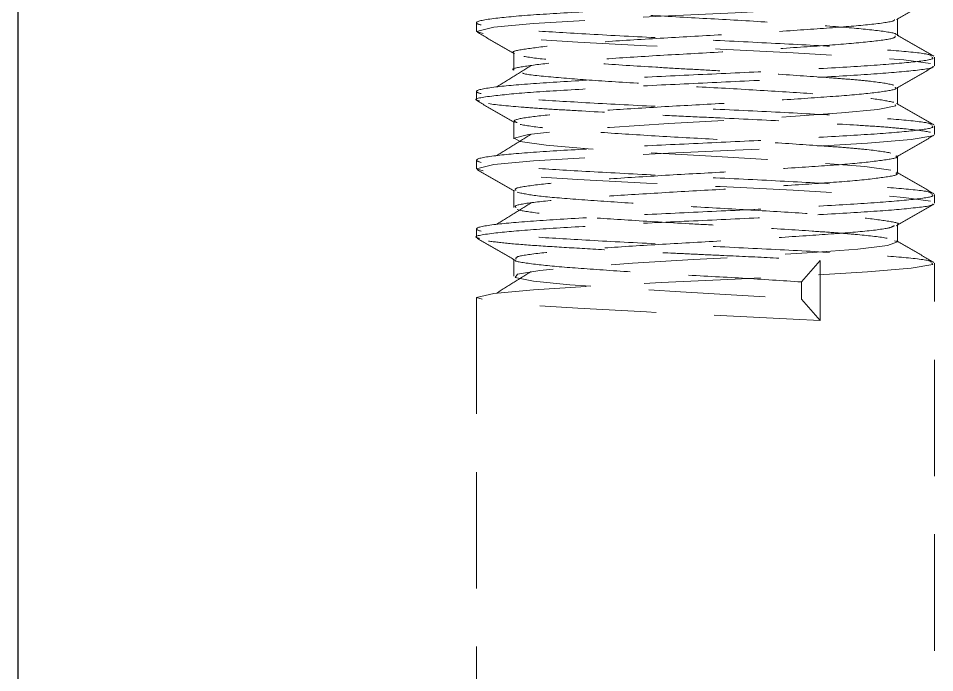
# Model space of a CAD drawing. Header units: millimetres. Extents: x 15 to 415, y 5 to 292.
# Drawn here: x 53.17 to 63.17, y 84.03 to 91.17 of the extents above; entities that cross this region are included whole.
import ezdxf

# ---------------------------------------------------------------- set-up
doc = ezdxf.new("R2010")
doc.units = ezdxf.units.MM
doc.linetypes.add('HIDDEN', pattern=[1.905, 1.27, -0.635])

msp = doc.modelspace()

# ---------------------------------------------------------------- linework, layer by layer
at = {"color": 7, "linetype": 'Continuous', "lineweight": 25}
msp.add_line((53.169, 69.028), (53.169, 99.028), dxfattribs=at)
at = {"color": 7, "linetype": 'HIDDEN', "lineweight": 18}
for p, q in [((58.169, 91.122), (58.169, 91.028)), ((62.763, 90.981), (62.763, 91.168)), ((58.575, 90.793), (58.575, 90.606)), ((58.575, 90.793), (58.575, 90.606)), ((63.169, 90.653), (63.169, 90.747)), ((62.763, 90.231), (62.763, 90.418)), ((58.169, 90.372), (58.169, 90.278)), ((58.575, 90.043), (58.575, 89.856)), ((58.575, 90.043), (58.575, 89.856)), ((63.169, 89.903), (63.169, 89.997)), ((58.169, 89.622), (58.169, 89.528)), ((62.763, 89.481), (62.763, 89.668)), ((58.575, 89.293), (58.575, 89.106)), ((58.575, 89.293), (58.575, 89.106)), ((63.169, 89.153), (63.169, 89.247)), ((62.763, 88.731), (62.763, 88.918)), ((58.169, 88.872), (58.169, 88.778)), ((58.575, 88.543), (58.575, 88.356)), ((58.575, 88.543), (58.575, 88.356)), ((61.919, 88.527), (61.716, 88.293)), ((61.919, 87.871), (61.919, 88.527)), ((63.169, 69.028), (63.169, 88.497)), ((61.716, 88.293), (61.716, 88.106)), ((58.169, 88.122), (58.169, 69.028)), ((61.716, 88.106), (61.919, 87.871))]:
    msp.add_line(p, q, dxfattribs=at)
at = {"color": 7, "linetype": 'HIDDEN', "lineweight": 18, "flags": 128}
for points in [[(63.145, 91.393), (63.148, 91.388), (62.911, 91.348), (62.437, 91.309), (61.777, 91.27), (60.991, 91.23), (60.186, 91.193), (59.416, 91.152), (58.792, 91.114), (58.36, 91.075), (58.169, 91.028), (58.301, 90.989), (58.689, 90.949), (59.276, 90.911), (60.026, 90.871), (60.829, 90.833), (61.626, 90.793), (62.32, 90.754), (62.832, 90.716), (63.122, 90.676), (63.122, 90.676)], [(62.737, 90.231), (62.746, 90.216), (62.548, 90.176), (62.152, 90.137), (61.599, 90.099), (60.941, 90.058), (60.267, 90.021), (59.622, 89.98), (59.098, 89.942), (58.736, 89.903), (58.58, 89.863), (58.645, 89.825), (58.929, 89.785), (59.389, 89.747), (59.995, 89.707), (60.667, 89.669), (61.338, 89.63), (61.945, 89.59), (62.407, 89.552), (62.692, 89.512), (62.692, 89.512)], [(63.145, 89.893), (63.148, 89.888), (62.911, 89.848), (62.437, 89.809), (61.777, 89.77), (60.991, 89.73), (60.186, 89.693), (59.416, 89.652), (58.792, 89.614), (58.36, 89.575), (58.169, 89.528), (58.301, 89.489), (58.689, 89.449), (59.276, 89.411), (60.026, 89.371), (60.829, 89.333), (61.626, 89.293), (62.32, 89.254), (62.832, 89.216), (63.122, 89.176), (63.122, 89.176)], [(62.73, 88.743), (62.763, 88.731), (62.654, 88.692), (62.33, 88.652), (61.838, 88.615), (61.211, 88.574), (60.538, 88.536), (59.871, 88.497), (59.289, 88.457), (58.859, 88.419), (58.615, 88.379), (58.592, 88.341), (58.791, 88.301), (59.186, 88.262), (59.739, 88.224), (60.397, 88.184), (61.071, 88.146), (61.716, 88.106), (61.716, 88.106)], [(63.138, 88.497), (63.148, 88.482), (62.911, 88.442), (62.437, 88.403), (61.777, 88.364), (60.991, 88.324), (60.186, 88.286), (59.416, 88.246), (58.792, 88.208), (58.36, 88.168), (58.169, 88.122), (58.301, 88.083), (58.689, 88.043), (59.276, 88.005), (60.026, 87.965), (60.829, 87.927), (61.626, 87.887), (61.919, 87.871), (61.919, 87.871)]]:
    msp.add_lwpolyline(points, dxfattribs=at)
at = {"color": 7, "linetype": 'HIDDEN', "lineweight": 18}
for points, knots in [([(62.746, 91.731), (62.739, 91.721), (62.724, 91.698), (62.439, 91.66), (61.969, 91.623), (61.357, 91.582), (60.671, 91.543), (59.985, 91.505), (59.374, 91.464), (58.897, 91.427), (58.611, 91.386), (58.542, 91.349), (58.699, 91.309), (59.065, 91.269), (59.602, 91.232), (60.25, 91.191), (60.946, 91.154), (61.609, 91.113), (62.179, 91.075), (62.566, 91.036), (62.756, 91.008), (62.745, 90.994), (62.744, 90.992)], [0, 0, 0, 0, 0.0420816, 0.0955496, 0.1478539, 0.2012027, 0.2539893, 0.3067639, 0.360118, 0.4124199, 0.4658861, 0.5183528, 0.5714699, 0.624596, 0.6770552, 0.7305232, 0.7828277, 0.8361763, 0.8889633, 0.9417375, 0.9950917, 1, 1, 1, 1]), ([(63.138, 91.497), (63.146, 91.492), (63.173, 91.474), (62.942, 91.441), (62.472, 91.403), (61.794, 91.364), (61.002, 91.324), (60.172, 91.287), (59.398, 91.246), (58.756, 91.208), (58.289, 91.166), (58.115, 91.124), (58.259, 91.083), (58.65, 91.042), (59.256, 91.005), (60.009, 90.964), (60.836, 90.927), (61.642, 90.887), (62.35, 90.847), (62.863, 90.81), (63.132, 90.778), (63.131, 90.761), (63.131, 90.756)], [0, 0, 0, 0, 0.0207858, 0.0740184, 0.1266832, 0.1793471, 0.2325802, 0.284769, 0.3381169, 0.3904653, 0.4434688, 0.50672, 0.5593844, 0.6126172, 0.6648061, 0.718154, 0.7705022, 0.823506, 0.8765102, 0.9288581, 0.9822061, 1, 1, 1, 1]), ([(62.753, 91.157), (62.821, 91.197), (62.957, 91.275), (63.093, 91.354), (63.161, 91.393)], [0, 0, 0, 0, 0.4998689, 1, 1, 1, 1]), ([(62.731, 91.157), (62.731, 91.153), (62.731, 91.137), (62.507, 91.105), (62.079, 91.068), (61.487, 91.028), (60.811, 90.988), (60.118, 90.951), (59.489, 90.91), (58.975, 90.873), (58.669, 90.832), (58.539, 90.806), (58.575, 90.793), (58.576, 90.793)], [0, 0, 0, 0, 0.031772, 0.140362, 0.246924, 0.354806, 0.462707, 0.569252, 0.677847, 0.784078, 0.89243, 0.999643, 1, 1, 1, 1]), ([(58.177, 91.018), (58.245, 90.979), (58.381, 90.9), (58.517, 90.822), (58.585, 90.782)], [0, 0, 0, 0, 0.500131, 1, 1, 1, 1]), ([(62.737, 90.981), (62.74, 90.973), (62.747, 90.953), (62.511, 90.918), (62.078, 90.88), (61.487, 90.84), (60.811, 90.801), (60.118, 90.763), (59.489, 90.722), (58.975, 90.685), (58.669, 90.644), (58.539, 90.619), (58.575, 90.606), (58.575, 90.606)], [0, 0, 0, 0, 0.061779, 0.1670238, 0.2703018, 0.3748591, 0.4794352, 0.5826975, 0.6879461, 0.7909043, 0.8959175, 0.9998263, 1, 1, 1, 1]), ([(63.161, 90.756), (63.093, 90.795), (62.957, 90.874), (62.821, 90.953), (62.753, 90.992)], [0, 0, 0, 0, 0.500131, 1, 1, 1, 1]), ([(63.138, 90.747), (63.146, 90.742), (63.173, 90.724), (62.942, 90.691), (62.472, 90.653), (61.794, 90.614), (61.002, 90.574), (60.172, 90.537), (59.398, 90.496), (58.756, 90.458), (58.289, 90.416), (58.115, 90.374), (58.259, 90.333), (58.65, 90.292), (59.256, 90.255), (60.009, 90.214), (60.836, 90.177), (61.642, 90.137), (62.35, 90.097), (62.863, 90.06), (63.132, 90.028), (63.131, 90.011), (63.131, 90.006)], [0, 0, 0, 0, 0.0207858, 0.0740184, 0.1266832, 0.1793471, 0.2325802, 0.284769, 0.3381169, 0.3904653, 0.4434688, 0.50672, 0.5593844, 0.6126172, 0.6648061, 0.718154, 0.7705022, 0.823506, 0.8765102, 0.9288581, 0.9822061, 1, 1, 1, 1]), ([(62.723, 90.441), (62.679, 90.454), (62.596, 90.468), (62.422, 90.488), (62.356, 90.495), (62.212, 90.507), (62.135, 90.513), (61.881, 90.532), (61.682, 90.546), (61.254, 90.573), (61.026, 90.586), (60.689, 90.605), (60.578, 90.611), (60.352, 90.623), (60.239, 90.63), (59.905, 90.65), (59.691, 90.664), (59.405, 90.684), (59.316, 90.69), (59.153, 90.702), (59.078, 90.708), (58.87, 90.728), (58.759, 90.741), (58.685, 90.755)], [0, 0, 0, 0, 0.125, 0.125, 0.1875, 0.1875, 0.25, 0.25, 0.375, 0.375, 0.5, 0.5, 0.5625, 0.5625, 0.625, 0.625, 0.75, 0.75, 0.8125, 0.8125, 0.875, 0.875, 1, 1, 1, 1]), ([(63.145, 90.643), (63.147, 90.642), (63.163, 90.627), (62.937, 90.597), (62.473, 90.559), (61.793, 90.52), (61.003, 90.48), (60.172, 90.443), (59.399, 90.402), (58.753, 90.364), (58.303, 90.322), (58.115, 90.29), (58.189, 90.271), (58.202, 90.268)], [0, 0, 0, 0, 0.015314, 0.120334, 0.224233, 0.328131, 0.433152, 0.536112, 0.641359, 0.744635, 0.849203, 0.973988, 1, 1, 1, 1]), ([(58.766, 90.657), (58.704, 90.618), (58.579, 90.54), (58.454, 90.461), (58.391, 90.422)], [0, 0, 0, 0, 0.49998, 1, 1, 1, 1]), ([(62.754, 90.407), (62.821, 90.447), (62.957, 90.525), (63.093, 90.604), (63.161, 90.643)], [0, 0, 0, 0, 0.499869, 1, 1, 1, 1]), ([(58.673, 90.571), (58.677, 90.57), (58.714, 90.556), (58.99, 90.527), (59.48, 90.49), (60.115, 90.449), (60.806, 90.411), (61.484, 90.372), (62.07, 90.332), (62.525, 90.294), (62.657, 90.267), (62.723, 90.254)], [0, 0, 0, 0, 0.013266, 0.137503, 0.259289, 0.383786, 0.505957, 0.62964, 0.753347, 0.875498, 1, 1, 1, 1]), ([(62.737, 90.418), (62.744, 90.413), (62.767, 90.396), (62.574, 90.363), (62.181, 90.325), (61.613, 90.286), (60.951, 90.246), (60.255, 90.209), (59.607, 90.168), (59.066, 90.13), (58.708, 90.09), (58.547, 90.057), (58.596, 90.038), (58.612, 90.032)], [0, 0, 0, 0, 0.03927, 0.141204, 0.242067, 0.342902, 0.444848, 0.544783, 0.646942, 0.747193, 0.848683, 0.950194, 1, 1, 1, 1]), ([(58.177, 90.269), (58.245, 90.229), (58.381, 90.15), (58.517, 90.072), (58.585, 90.032)], [0, 0, 0, 0, 0.500131, 1, 1, 1, 1]), ([(58.301, 90.239), (58.39, 90.225), (58.523, 90.212), (58.772, 90.193), (58.861, 90.186), (59.056, 90.174), (59.163, 90.168), (59.503, 90.148), (59.76, 90.134), (60.159, 90.114), (60.294, 90.108), (60.563, 90.095), (60.695, 90.089), (61.098, 90.07), (61.371, 90.057), (61.881, 90.03), (62.118, 90.016), (62.421, 89.998), (62.513, 89.992), (62.685, 89.979), (62.763, 89.972), (62.97, 89.952), (63.069, 89.939), (63.122, 89.926)], [0, 0, 0, 0, 0.125, 0.125, 0.1875, 0.1875, 0.25, 0.25, 0.375, 0.375, 0.4375, 0.4375, 0.5, 0.5, 0.625, 0.625, 0.75, 0.75, 0.8125, 0.8125, 0.875, 0.875, 1, 1, 1, 1]), ([(63.161, 90.006), (63.093, 90.045), (62.957, 90.124), (62.821, 90.203), (62.753, 90.242)], [0, 0, 0, 0, 0.5001315, 1, 1, 1, 1]), ([(62.692, 89.699), (62.632, 89.713), (62.535, 89.726), (62.343, 89.746), (62.271, 89.753), (62.118, 89.765), (62.035, 89.771), (61.765, 89.79), (61.557, 89.804), (61.119, 89.831), (60.889, 89.844), (60.444, 89.868), (60.214, 89.881), (59.776, 89.908), (59.569, 89.922), (59.299, 89.941), (59.217, 89.947), (59.064, 89.96), (58.993, 89.966), (58.801, 89.986), (58.704, 89.999), (58.645, 90.013)], [0, 0, 0, 0, 0.125, 0.125, 0.1875, 0.1875, 0.25, 0.25, 0.375, 0.375, 0.5, 0.5, 0.625, 0.625, 0.75, 0.75, 0.8125, 0.8125, 0.875, 0.875, 1, 1, 1, 1]), ([(63.138, 89.997), (63.146, 89.992), (63.173, 89.974), (62.942, 89.941), (62.472, 89.903), (61.794, 89.864), (61.002, 89.824), (60.172, 89.787), (59.398, 89.746), (58.756, 89.708), (58.289, 89.666), (58.115, 89.624), (58.259, 89.583), (58.65, 89.542), (59.256, 89.505), (60.009, 89.464), (60.836, 89.427), (61.642, 89.387), (62.35, 89.347), (62.863, 89.31), (63.132, 89.278), (63.131, 89.261), (63.131, 89.256)], [0, 0, 0, 0, 0.020786, 0.074018, 0.126683, 0.179347, 0.23258, 0.284769, 0.338117, 0.390465, 0.443469, 0.50672, 0.559384, 0.612617, 0.664806, 0.718154, 0.770502, 0.823506, 0.87651, 0.928858, 0.982206, 1, 1, 1, 1]), ([(58.766, 89.907), (58.704, 89.868), (58.579, 89.79), (58.454, 89.711), (58.391, 89.672)], [0, 0, 0, 0, 0.4999797, 1, 1, 1, 1]), ([(62.754, 89.657), (62.821, 89.697), (62.957, 89.775), (63.093, 89.854), (63.161, 89.894)], [0, 0, 0, 0, 0.499869, 1, 1, 1, 1]), ([(62.746, 89.668), (62.752, 89.666), (62.785, 89.651), (62.628, 89.622), (62.277, 89.582), (61.736, 89.545), (61.089, 89.503), (60.393, 89.467), (59.73, 89.426), (59.162, 89.387), (58.767, 89.349), (58.572, 89.316), (58.595, 89.298), (58.601, 89.293)], [0, 0, 0, 0, 0.0197275, 0.1243245, 0.2289439, 0.3322456, 0.4375363, 0.5405359, 0.6455897, 0.7495421, 0.8534628, 0.9585305, 1, 1, 1, 1]), ([(58.177, 89.518), (58.245, 89.479), (58.381, 89.4), (58.517, 89.322), (58.585, 89.282)], [0, 0, 0, 0, 0.500131, 1, 1, 1, 1]), ([(62.746, 89.481), (62.752, 89.479), (62.785, 89.463), (62.628, 89.434), (62.277, 89.394), (61.736, 89.357), (61.089, 89.316), (60.393, 89.279), (59.73, 89.238), (59.162, 89.2), (58.767, 89.161), (58.572, 89.129), (58.595, 89.111), (58.601, 89.106)], [0, 0, 0, 0, 0.019936, 0.124531, 0.229148, 0.332448, 0.437737, 0.540734, 0.645786, 0.749736, 0.853655, 0.958721, 1, 1, 1, 1]), ([(63.161, 89.256), (63.093, 89.295), (62.957, 89.374), (62.821, 89.453), (62.753, 89.492)], [0, 0, 0, 0, 0.500131, 1, 1, 1, 1]), ([(63.138, 89.247), (63.146, 89.242), (63.173, 89.224), (62.942, 89.191), (62.472, 89.153), (61.794, 89.114), (61.002, 89.074), (60.172, 89.037), (59.398, 88.996), (58.756, 88.958), (58.289, 88.916), (58.115, 88.874), (58.259, 88.833), (58.65, 88.792), (59.256, 88.755), (60.009, 88.714), (60.836, 88.677), (61.642, 88.637), (62.35, 88.597), (62.863, 88.56), (63.132, 88.528), (63.131, 88.511), (63.131, 88.506)], [0, 0, 0, 0, 0.020786, 0.074018, 0.126683, 0.179347, 0.23258, 0.284769, 0.338117, 0.390465, 0.443469, 0.50672, 0.559384, 0.612617, 0.664806, 0.718154, 0.770502, 0.823506, 0.87651, 0.928858, 0.982206, 1, 1, 1, 1]), ([(58.614, 89.271), (58.68, 89.257), (58.811, 89.23), (59.264, 89.193), (59.85, 89.153), (60.527, 89.113), (61.219, 89.076), (61.849, 89.035), (62.363, 88.998), (62.67, 88.957), (62.8, 88.931), (62.763, 88.918), (62.763, 88.918)], [0, 0, 0, 0, 0.112143, 0.222193, 0.333601, 0.445035, 0.555064, 0.667212, 0.77692, 0.888815, 0.999539, 1, 1, 1, 1]), ([(63.145, 89.143), (63.147, 89.142), (63.163, 89.127), (62.937, 89.097), (62.473, 89.059), (61.793, 89.02), (61.003, 88.98), (60.172, 88.943), (59.399, 88.902), (58.753, 88.864), (58.303, 88.822), (58.115, 88.79), (58.189, 88.771), (58.202, 88.768)], [0, 0, 0, 0, 0.015318, 0.120334, 0.22423, 0.328124, 0.433141, 0.536098, 0.641342, 0.744613, 0.849178, 0.973958, 1, 1, 1, 1]), ([(58.766, 89.157), (58.704, 89.118), (58.579, 89.04), (58.454, 88.961), (58.391, 88.922)], [0, 0, 0, 0, 0.4999797, 1, 1, 1, 1]), ([(62.754, 88.907), (62.821, 88.947), (62.957, 89.025), (63.093, 89.104), (63.161, 89.143)], [0, 0, 0, 0, 0.499869, 1, 1, 1, 1]), ([(62.652, 88.77), (62.577, 88.783), (62.465, 88.797), (62.257, 88.816), (62.182, 88.822), (62.018, 88.835), (61.929, 88.841), (61.643, 88.861), (61.428, 88.874), (61.094, 88.895), (60.981, 88.901), (60.756, 88.914), (60.644, 88.92), (60.307, 88.938), (60.079, 88.952), (59.651, 88.979), (59.453, 88.992), (59.2, 89.011), (59.123, 89.017), (58.979, 89.03), (58.913, 89.036), (58.741, 89.056), (58.658, 89.07), (58.614, 89.083)], [0, 0, 0, 0, 0.125, 0.125, 0.1875, 0.1875, 0.25, 0.25, 0.375, 0.375, 0.4375, 0.4375, 0.5, 0.5, 0.625, 0.625, 0.75, 0.75, 0.8125, 0.8125, 0.875, 0.875, 1, 1, 1, 1]), ([(62.731, 88.907), (62.714, 88.898), (62.673, 88.876), (62.358, 88.839), (61.857, 88.803), (61.225, 88.761), (60.533, 88.724), (59.857, 88.684), (59.265, 88.644), (58.83, 88.607), (58.592, 88.571), (58.599, 88.551), (58.601, 88.543)], [0, 0, 0, 0, 0.07544, 0.183725, 0.289871, 0.398381, 0.504865, 0.612663, 0.720487, 0.826951, 0.935465, 1, 1, 1, 1]), ([(58.177, 88.768), (58.245, 88.729), (58.381, 88.65), (58.517, 88.572), (58.585, 88.532)], [0, 0, 0, 0, 0.500131, 1, 1, 1, 1]), ([(58.301, 88.739), (58.361, 88.73), (58.441, 88.721), (58.634, 88.703), (58.748, 88.694), (58.998, 88.678), (59.138, 88.669), (59.446, 88.651), (59.613, 88.642), (59.962, 88.624), (60.143, 88.615), (60.416, 88.602), (60.507, 88.598), (60.687, 88.589), (60.776, 88.585), (61.048, 88.573), (61.231, 88.564), (61.586, 88.546), (61.759, 88.536), (61.919, 88.527)], [0, 0, 0, 0, 0.125, 0.125, 0.25, 0.25, 0.375, 0.375, 0.5, 0.5, 0.625, 0.625, 0.6875, 0.6875, 0.75, 0.75, 0.875, 0.875, 1, 1, 1, 1]), ([(63.161, 88.506), (63.093, 88.545), (62.957, 88.624), (62.821, 88.703), (62.753, 88.742)], [0, 0, 0, 0, 0.5001315, 1, 1, 1, 1]), ([(58.594, 88.532), (58.593, 88.531), (58.582, 88.517), (58.77, 88.488), (59.156, 88.45), (59.725, 88.411), (60.386, 88.371), (61.088, 88.334), (61.505, 88.307), (61.716, 88.293)], [0, 0, 0, 0, 0.015365, 0.180531, 0.343969, 0.507352, 0.672542, 0.834468, 1, 1, 1, 1]), ([(58.766, 88.407), (58.704, 88.368), (58.579, 88.29), (58.454, 88.211), (58.391, 88.172)], [0, 0, 0, 0, 0.49998, 1, 1, 1, 1])]:
    msp.add_open_spline(points, degree=3, knots=knots, dxfattribs=at)

doc.saveas('drawing.dxf')
